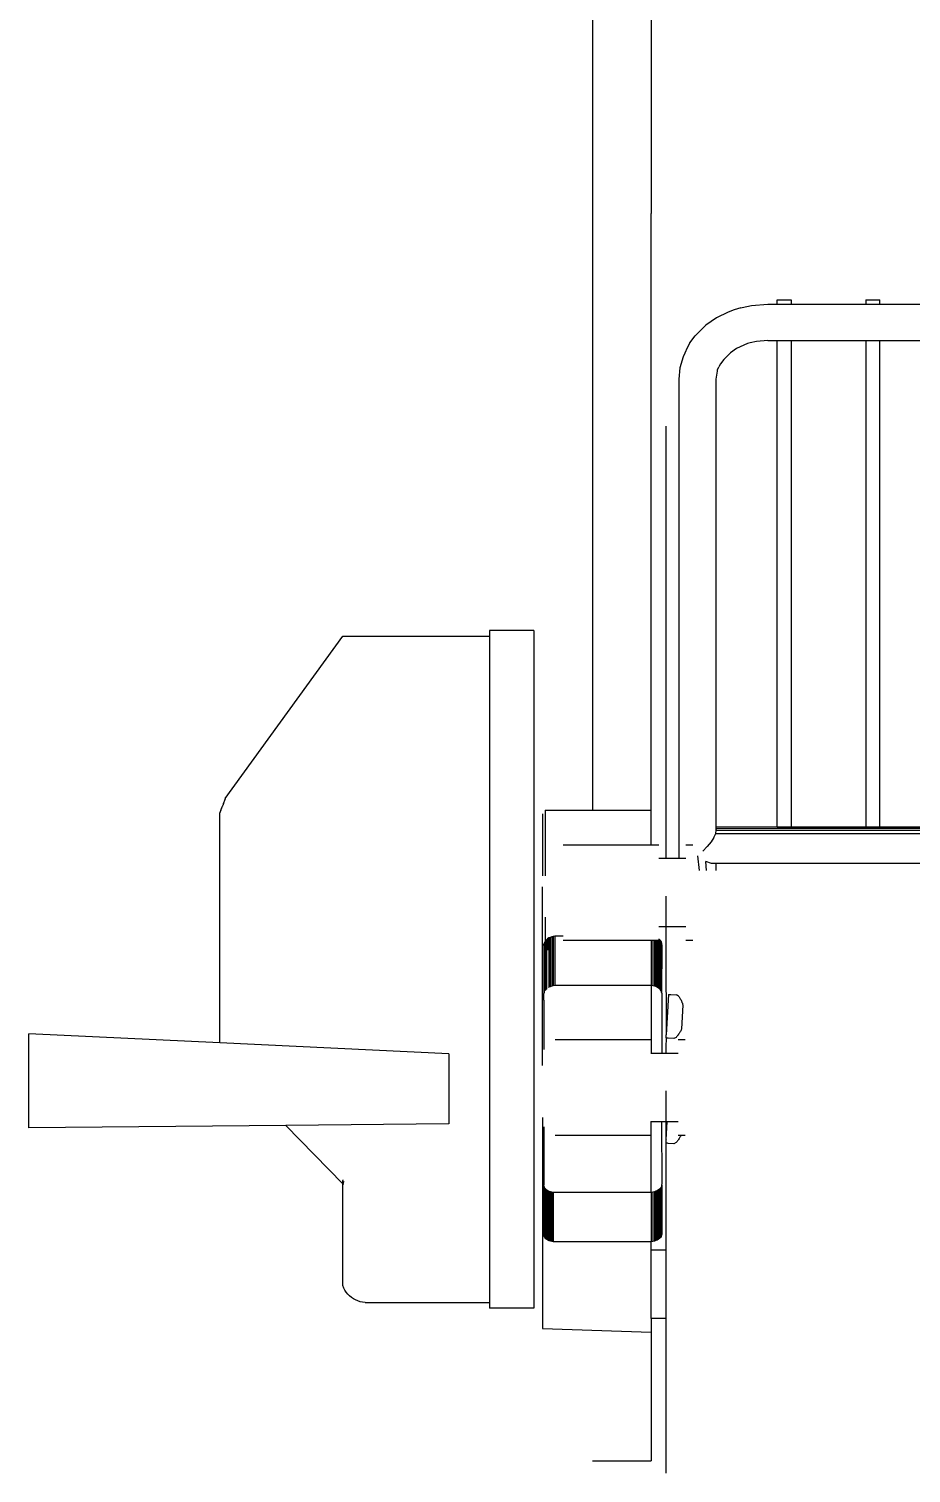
# Model space of a CAD drawing. Header units: inches. Extents: x 1315 to 2274, y 227 to 985.
# Drawn here: x 1314.9 to 1454.4, y 528.1 to 756.4 of the extents above; entities that cross this region are included whole.
import ezdxf

# ---------------------------------------------------------------- set-up
doc = ezdxf.new("R2010")
doc.units = ezdxf.units.IN
doc.header["$MEASUREMENT"] = 0
doc.layers.add('Edges', color=7, linetype='Continuous')

# ---------------------------------------------------------------- blocks, each defined once
blk = doc.blocks.new('Ruby5B-IRfr')
at = {"layer": 'Edges'}
for p, q in [((-20.203, 16.318), (-20.203, 0.795)), ((-19.703, 15.431), (-19.703, 5.874)), ((-19.703, 0.502), (-19.703, 5.874)), ((-18.996, 5.055), (-19.049, 5.035)), ((-18.941, 5.071), (-18.996, 5.055)), ((-18.941, 5.071), (-18.93, 5.074)), ((-18.93, 5.074), (-18.85, 5.091)), ((-18.85, 5.091), (-18.711, 5.102)), ((-18.711, 5.102), (-18.632, 5.101)), ((-18.632, 5.138), (-18.513, 5.138)), ((-18.632, 5.101), (-18.632, 5.138)), ((-18.632, 5.101), (-18.513, 5.101)), ((-18.513, 5.138), (-18.513, 5.101)), ((-18.513, 5.101), (-17.876, 5.101)), ((-17.876, 5.138), (-17.757, 5.138)), ((-17.876, 5.138), (-17.876, 5.101)), ((-17.876, 5.101), (-17.757, 5.101)), ((-17.757, 5.101), (-17.757, 5.138)), ((-17.757, 5.101), (-17.121, 5.101)), ((-19.329, 4.833), (-19.237, 4.924)), ((-19.148, 4.986), (-19.237, 4.924)), ((-19.049, 5.035), (-19.148, 4.986)), ((-19.374, 4.772), (-19.329, 4.833)), ((-19.418, 4.684), (-19.43, 4.653)), ((-19.398, 4.729), (-19.418, 4.684)), ((-19.374, 4.772), (-19.398, 4.729)), ((-19.085, 4.631), (-19.029, 4.687)), ((-18.976, 4.724), (-19.029, 4.687)), ((-18.915, 4.754), (-18.976, 4.724)), ((-18.883, 4.766), (-18.915, 4.754)), ((-18.861, 4.773), (-18.883, 4.766)), ((-18.806, 4.785), (-18.861, 4.773)), ((-18.711, 4.792), (-18.806, 4.785)), ((-18.711, 4.792), (-18.632, 4.792)), ((-18.632, 0.652), (-18.632, 4.792)), ((-18.632, 4.792), (-18.513, 4.792)), ((-18.513, 4.792), (-18.513, 0.652)), ((-18.513, 4.792), (-17.876, 4.792)), ((-17.876, 4.792), (-17.876, 0.652)), ((-17.876, 4.792), (-17.757, 4.792)), ((-17.757, 0.652), (-17.757, 4.792)), ((-17.757, 4.792), (-17.121, 4.792)), ((-19.458, 4.559), (-19.467, 4.463)), ((-19.43, 4.653), (-19.458, 4.559)), ((-19.139, 4.542), (-19.127, 4.568)), ((-19.112, 4.594), (-19.127, 4.568)), ((-19.085, 4.631), (-19.112, 4.594)), ((-19.467, 4.463), (-19.467, 0.386)), ((-19.149, 4.463), (-19.14, 4.533)), ((-19.149, 0.653), (-19.149, 4.463)), ((-19.14, 4.533), (-19.139, 4.542)), ((-19.578, 4.064), (-19.578, 0.386)), ((-23.328, 0.894), (-22.328, 2.276)), ((-22.328, 2.276), (-21.078, 2.276)), ((-20.703, 2.325), (-21.078, 2.325)), ((-21.078, 2.325), (-21.078, -3.443)), ((-20.703, 2.325), (-20.703, -3.443)), ((-23.343, 0.853), (-23.337, 0.866)), ((-23.337, 0.866), (-23.336, 0.871)), ((-23.336, 0.871), (-23.328, 0.889)), ((-23.328, 0.894), (-23.328, 0.889)), ((-23.375, 0.766), (-23.373, 0.771)), ((-23.375, -1.185), (-23.375, 0.766)), ((-23.373, 0.771), (-23.37, 0.783)), ((-23.37, 0.783), (-23.364, 0.795)), ((-23.37, 0.783), (-23.367, 0.792)), ((-23.367, 0.792), (-23.364, 0.802)), ((-23.364, 0.796), (-23.367, 0.792)), ((-23.364, 0.802), (-23.36, 0.811)), ((-23.36, 0.806), (-23.351, 0.829)), ((-23.36, 0.811), (-23.351, 0.829)), ((-23.36, 0.805), (-23.36, 0.806)), ((-23.35, 0.833), (-23.351, 0.829)), ((-23.35, 0.833), (-23.349, 0.835)), ((-23.349, 0.835), (-23.347, 0.841)), ((-23.346, 0.843), (-23.347, 0.841)), ((-23.343, 0.852), (-23.346, 0.843)), ((-23.343, 0.852), (-23.343, 0.853)), ((-20.628, 0.764), (-20.628, 0.238)), ((-20.606, 0.795), (-20.606, 0.238)), ((-20.606, 0.795), (-19.703, 0.795)), ((-19.149, 0.653), (-19.154, 0.653)), ((-19.154, 0.644), (-19.153, 0.642)), ((-19.154, 0.598), (-19.149, 0.626)), ((-19.153, 0.642), (-19.149, 0.626)), ((-19.153, 0.642), (-19.149, 0.642)), ((-19.149, 0.642), (-19.149, 0.653)), ((-18.632, 0.652), (-19.149, 0.653)), ((-19.149, 0.626), (-19.149, 0.642)), ((-19.149, 0.642), (-16.449, 0.641)), ((-19.149, 0.626), (-16.449, 0.626)), ((-18.513, 0.652), (-18.632, 0.652)), ((-17.876, 0.652), (-18.513, 0.652)), ((-17.757, 0.652), (-17.876, 0.652)), ((-17.121, 0.652), (-17.757, 0.652)), ((-20.453, 0.502), (-19.703, 0.502)), ((-19.703, 0.502), (-19.639, 0.502)), ((-19.407, 0.502), (-19.349, 0.502)), ((-19.194, 0.526), (-19.226, 0.486)), ((-19.17, 0.564), (-19.194, 0.526)), ((-19.17, 0.564), (-19.154, 0.598)), ((-19.154, 0.598), (-16.449, 0.598)), ((-19.639, 0.386), (-19.578, 0.386)), ((-19.578, 0.386), (-19.467, 0.386)), ((-19.467, 0.386), (-19.407, 0.386)), ((-19.308, 0.406), (-19.294, 0.281)), ((-19.264, 0.446), (-19.226, 0.486)), ((-19.191, 0.341), (-19.239, 0.36)), ((-19.231, 0.281), (-19.239, 0.36)), ((-19.149, 0.341), (-19.191, 0.341)), ((-19.149, 0.281), (-19.149, 0.341)), ((-16.914, 0.341), (-19.149, 0.341)), ((-20.628, -1.378), (-20.628, 0.144)), ((-19.578, 0.065), (-19.578, -0.195)), ((-20.606, -0.116), (-20.606, -0.321)), ((-19.639, -0.195), (-19.578, -0.195)), ((-19.578, -0.195), (-19.407, -0.195)), ((-19.578, -0.195), (-19.578, -0.394)), ((-20.618, -0.355), (-20.617, -0.345)), ((-20.618, -0.355), (-20.617, -0.765)), ((-20.614, -0.335), (-20.617, -0.345)), ((-20.609, -0.325), (-20.614, -0.335)), ((-20.614, -0.335), (-20.613, -0.752)), ((-20.606, -0.321), (-20.609, -0.325)), ((-20.609, -0.325), (-20.609, -0.468)), ((-20.603, -0.316), (-20.606, -0.321)), ((-20.595, -0.307), (-20.603, -0.316)), ((-20.603, -0.316), (-20.603, -0.736)), ((-20.585, -0.299), (-20.595, -0.307)), ((-20.595, -0.307), (-20.595, -0.727)), ((-20.575, -0.292), (-20.585, -0.299)), ((-20.585, -0.299), (-20.585, -0.397)), ((-20.563, -0.287), (-20.575, -0.292)), ((-20.575, -0.292), (-20.575, -0.712)), ((-20.55, -0.282), (-20.563, -0.287)), ((-20.563, -0.287), (-20.563, -0.707)), ((-20.536, -0.279), (-20.55, -0.282)), ((-20.55, -0.282), (-20.55, -0.702)), ((-20.522, -0.277), (-20.536, -0.279)), ((-20.536, -0.279), (-20.536, -0.699)), ((-20.508, -0.276), (-20.522, -0.277)), ((-20.522, -0.277), (-20.522, -0.697)), ((-20.453, -0.276), (-20.508, -0.276)), ((-20.453, -0.311), (-19.703, -0.311)), ((-19.703, -0.311), (-19.703, -0.697)), ((-19.703, -0.311), (-19.69, -0.311)), ((-19.69, -0.311), (-19.69, -0.699)), ((-19.69, -0.311), (-19.676, -0.311)), ((-19.676, -0.311), (-19.676, -0.702)), ((-19.676, -0.311), (-19.664, -0.311)), ((-19.664, -0.311), (-19.664, -0.706)), ((-19.664, -0.311), (-19.652, -0.311)), ((-19.652, -0.311), (-19.652, -0.712)), ((-19.652, -0.311), (-19.642, -0.311)), ((-19.642, -0.311), (-19.642, -0.718)), ((-19.642, -0.311), (-19.639, -0.311)), ((-19.633, -0.306), (-19.639, -0.301)), ((-19.633, -0.306), (-19.633, -0.726)), ((-19.625, -0.314), (-19.633, -0.306)), ((-19.619, -0.323), (-19.625, -0.314)), ((-19.625, -0.314), (-19.625, -0.734)), ((-19.615, -0.333), (-19.619, -0.323)), ((-19.619, -0.323), (-19.619, -0.743)), ((-19.615, -0.333), (-19.615, -0.753)), ((-19.612, -0.343), (-19.615, -0.333)), ((-19.611, -0.353), (-19.612, -0.343)), ((-19.612, -0.763), (-19.611, -0.353)), ((-19.407, -0.311), (-19.349, -0.311)), ((-19.578, -0.394), (-19.576, -1.117)), ((-20.603, -0.736), (-20.606, -0.741)), ((-20.601, -0.733), (-20.603, -0.736)), ((-20.595, -0.727), (-20.597, -0.729)), ((-20.591, -0.724), (-20.595, -0.727)), ((-20.575, -0.712), (-20.578, -0.714)), ((-20.563, -0.707), (-20.575, -0.712)), ((-20.55, -0.702), (-20.563, -0.707)), ((-20.536, -0.699), (-20.55, -0.702)), ((-20.522, -0.697), (-20.536, -0.699)), ((-19.703, -0.697), (-20.522, -0.697)), ((-19.69, -0.699), (-19.703, -0.697)), ((-19.703, -0.697), (-19.703, -1.273)), ((-19.676, -0.702), (-19.69, -0.699)), ((-19.664, -0.706), (-19.676, -0.702)), ((-19.652, -0.712), (-19.664, -0.706)), ((-19.642, -0.718), (-19.652, -0.712)), ((-19.633, -0.726), (-19.642, -0.718)), ((-19.625, -0.734), (-19.633, -0.726)), ((-19.619, -0.743), (-19.625, -0.734)), ((-20.618, -0.821), (-20.617, -0.765)), ((-20.618, -0.821), (-20.618, -1.241)), ((-20.614, -0.755), (-20.617, -0.765)), ((-20.613, -0.752), (-20.614, -0.755)), ((-19.615, -0.753), (-19.619, -0.743)), ((-19.612, -0.763), (-19.615, -0.753)), ((-19.612, -0.763), (-19.612, -1.273)), ((-19.555, -0.774), (-19.576, -1.117)), ((-19.555, -0.774), (-19.551, -0.773)), ((-19.551, -0.773), (-19.546, -0.772)), ((-19.546, -0.772), (-19.542, -0.772)), ((-19.542, -0.772), (-19.537, -0.772)), ((-19.537, -0.772), (-19.489, -0.775)), ((-19.47, -0.786), (-19.489, -0.775)), ((-19.47, -0.786), (-19.466, -0.792)), ((-19.466, -0.792), (-19.463, -0.798)), ((-19.463, -0.798), (-19.459, -0.804)), ((-19.459, -0.804), (-19.456, -0.81)), ((-19.456, -0.81), (-19.452, -0.816)), ((-19.452, -0.816), (-19.449, -0.822)), ((-19.449, -0.822), (-19.446, -0.829)), ((-19.446, -0.829), (-19.443, -0.835)), ((-19.443, -0.835), (-19.441, -0.842)), ((-19.441, -0.842), (-19.438, -0.848)), ((-19.438, -0.848), (-19.436, -0.855)), ((-19.436, -0.855), (-19.433, -0.862)), ((-19.433, -0.862), (-19.446, -1.069)), ((-19.466, -1.106), (-19.47, -1.112)), ((-19.462, -1.1), (-19.466, -1.106)), ((-19.459, -1.094), (-19.462, -1.1)), ((-19.455, -1.088), (-19.459, -1.094)), ((-19.452, -1.082), (-19.455, -1.088)), ((-19.449, -1.075), (-19.452, -1.082)), ((-19.446, -1.069), (-19.449, -1.075)), ((-23.375, -1.185), (-25, -1.107)), ((-25, -1.907), (-25, -1.107)), ((-21.424, -1.279), (-23.375, -1.185)), ((-20.519, -1.157), (-19.706, -1.157)), ((-19.577, -1.141), (-19.578, -1.22)), ((-19.578, -1.22), (-19.578, -1.273)), ((-19.577, -1.141), (-19.576, -1.117)), ((-19.573, -1.143), (-19.577, -1.141)), ((-19.568, -1.144), (-19.573, -1.143)), ((-19.564, -1.145), (-19.568, -1.144)), ((-19.559, -1.145), (-19.564, -1.145)), ((-19.511, -1.148), (-19.559, -1.145)), ((-19.491, -1.14), (-19.511, -1.148)), ((-19.487, -1.134), (-19.491, -1.14)), ((-19.482, -1.129), (-19.487, -1.134)), ((-19.478, -1.123), (-19.482, -1.129)), ((-19.474, -1.118), (-19.478, -1.123)), ((-19.47, -1.112), (-19.474, -1.118)), ((-19.473, -1.157), (-19.415, -1.157)), ((-21.424, -1.279), (-21.424, -1.875)), ((-19.706, -1.273), (-19.703, -1.273)), ((-19.703, -1.273), (-19.612, -1.273)), ((-19.612, -1.273), (-19.578, -1.273)), ((-19.578, -1.273), (-19.473, -1.273)), ((-19.578, -1.594), (-19.578, -1.854)), ((-20.628, -1.819), (-20.628, -3.617)), ((-22.812, -1.887), (-25, -1.907)), ((-21.424, -1.875), (-22.812, -1.887)), ((-22.812, -1.887), (-22.328, -2.385)), ((-20.618, -1.898), (-20.618, -2.392)), ((-19.706, -1.854), (-19.703, -1.854)), ((-19.703, -2.458), (-19.703, -1.854)), ((-19.703, -1.854), (-19.612, -1.854)), ((-19.611, -2.383), (-19.612, -1.854)), ((-19.612, -1.854), (-19.578, -1.854)), ((-19.578, -1.854), (-19.566, -1.854)), ((-19.578, -1.854), (-19.578, -2.003)), ((-19.576, -2.011), (-19.566, -1.854)), ((-19.566, -1.854), (-19.473, -1.854)), ((-20.519, -1.97), (-19.706, -1.97)), ((-19.578, -2.003), (-19.576, -2.011)), ((-19.577, -2.036), (-19.578, -2.041)), ((-19.578, -2.041), (-19.578, -2.948)), ((-19.577, -2.036), (-19.576, -2.011)), ((-19.573, -2.037), (-19.577, -2.036)), ((-19.568, -2.039), (-19.573, -2.037)), ((-19.564, -2.039), (-19.568, -2.039)), ((-19.559, -2.04), (-19.564, -2.039)), ((-19.511, -2.043), (-19.559, -2.04)), ((-19.491, -2.034), (-19.511, -2.043)), ((-19.487, -2.029), (-19.491, -2.034)), ((-19.482, -2.023), (-19.487, -2.029)), ((-19.478, -2.018), (-19.482, -2.023)), ((-19.474, -2.012), (-19.478, -2.018)), ((-19.47, -2.006), (-19.474, -2.012)), ((-19.473, -1.97), (-19.449, -1.97)), ((-19.466, -2), (-19.47, -2.006)), ((-19.462, -1.994), (-19.466, -2)), ((-19.459, -1.988), (-19.462, -1.994)), ((-19.455, -1.982), (-19.459, -1.988)), ((-19.452, -1.976), (-19.455, -1.982)), ((-19.449, -1.97), (-19.452, -1.976)), ((-19.449, -1.97), (-19.415, -1.97)), ((-22.327, -2.351), (-22.328, -2.355)), ((-22.328, -2.384), (-22.328, -2.355)), ((-22.327, -2.383), (-22.328, -2.384)), ((-22.328, -2.384), (-22.328, -2.385)), ((-22.328, -2.385), (-22.32, -2.385)), ((-22.328, -3.251), (-22.328, -2.385)), ((-22.32, -2.366), (-22.327, -2.383)), ((-20.617, -2.401), (-20.618, -2.392)), ((-20.615, -2.409), (-20.617, -2.401)), ((-20.617, -2.401), (-20.617, -2.821)), ((-20.611, -2.418), (-20.615, -2.409)), ((-20.615, -2.409), (-20.615, -2.829)), ((-20.605, -2.425), (-20.611, -2.418)), ((-20.611, -2.418), (-20.611, -2.838)), ((-20.599, -2.433), (-20.605, -2.425)), ((-20.605, -2.425), (-20.605, -2.845)), ((-20.599, -2.433), (-20.599, -2.853)), ((-20.591, -2.439), (-20.599, -2.433)), ((-20.591, -2.439), (-20.591, -2.859)), ((-20.582, -2.445), (-20.591, -2.439)), ((-20.582, -2.445), (-20.582, -2.865)), ((-20.572, -2.449), (-20.582, -2.445)), ((-20.572, -2.449), (-20.572, -2.869)), ((-20.561, -2.453), (-20.572, -2.449)), ((-20.561, -2.453), (-20.561, -2.873)), ((-20.55, -2.456), (-20.561, -2.453)), ((-20.55, -2.456), (-20.55, -2.876)), ((-20.538, -2.458), (-20.55, -2.456)), ((-20.527, -2.458), (-20.538, -2.458)), ((-20.538, -2.458), (-20.538, -2.878)), ((-19.703, -2.458), (-19.715, -2.458)), ((-19.688, -2.456), (-19.703, -2.458)), ((-19.703, -2.458), (-19.703, -2.878)), ((-19.675, -2.453), (-19.688, -2.456)), ((-19.688, -2.456), (-19.688, -2.876)), ((-19.663, -2.448), (-19.675, -2.453)), ((-19.675, -2.453), (-19.675, -2.873)), ((-19.652, -2.443), (-19.663, -2.448)), ((-19.663, -2.448), (-19.663, -2.868)), ((-19.642, -2.436), (-19.652, -2.443)), ((-19.652, -2.443), (-19.652, -2.863)), ((-19.633, -2.429), (-19.642, -2.436)), ((-19.642, -2.436), (-19.642, -2.856)), ((-19.625, -2.42), (-19.633, -2.429)), ((-19.633, -2.429), (-19.633, -2.849)), ((-19.619, -2.412), (-19.625, -2.42)), ((-19.625, -2.42), (-19.625, -2.84)), ((-19.614, -2.402), (-19.619, -2.412)), ((-19.619, -2.412), (-19.619, -2.832)), ((-19.612, -2.393), (-19.614, -2.402)), ((-19.614, -2.402), (-19.614, -2.822)), ((-19.612, -2.393), (-19.611, -2.383)), ((-19.612, -2.393), (-19.612, -2.813)), ((-19.715, -2.458), (-20.527, -2.458)), ((-20.615, -2.829), (-20.617, -2.821)), ((-19.614, -2.822), (-19.619, -2.832)), ((-19.612, -2.813), (-19.614, -2.822)), ((-20.611, -2.838), (-20.615, -2.829)), ((-20.605, -2.845), (-20.611, -2.838)), ((-20.599, -2.853), (-20.605, -2.845)), ((-20.591, -2.859), (-20.599, -2.853)), ((-20.582, -2.865), (-20.591, -2.859)), ((-20.572, -2.869), (-20.582, -2.865)), ((-20.561, -2.873), (-20.572, -2.869)), ((-20.55, -2.876), (-20.561, -2.873)), ((-20.538, -2.878), (-20.55, -2.876)), ((-19.703, -2.878), (-20.538, -2.878)), ((-19.688, -2.876), (-19.703, -2.878)), ((-19.703, -2.948), (-19.703, -2.878)), ((-19.578, -2.948), (-19.703, -2.948)), ((-19.703, -3.531), (-19.703, -2.948)), ((-19.675, -2.873), (-19.688, -2.876)), ((-19.663, -2.868), (-19.675, -2.873)), ((-19.652, -2.863), (-19.663, -2.868)), ((-19.642, -2.856), (-19.652, -2.863)), ((-19.633, -2.849), (-19.642, -2.856)), ((-19.625, -2.84), (-19.633, -2.849)), ((-19.619, -2.832), (-19.625, -2.84)), ((-19.578, -2.948), (-19.578, -3.531)), ((-22.32, -3.271), (-22.328, -3.251)), ((-22.31, -3.289), (-22.32, -3.271)), ((-22.298, -3.307), (-22.31, -3.289)), ((-22.285, -3.323), (-22.298, -3.307)), ((-22.27, -3.338), (-22.285, -3.323)), ((-22.254, -3.351), (-22.27, -3.338)), ((-22.237, -3.363), (-22.254, -3.351)), ((-22.219, -3.373), (-22.237, -3.363)), ((-22.2, -3.381), (-22.219, -3.373)), ((-22.18, -3.388), (-22.2, -3.381)), ((-22.159, -3.392), (-22.18, -3.388)), ((-22.138, -3.394), (-22.159, -3.392)), ((-22.138, -3.394), (-21.078, -3.394)), ((-20.703, -3.443), (-21.078, -3.443)), ((-19.578, -3.531), (-19.703, -3.531)), ((-19.703, -3.531), (-19.703, -4.741)), ((-19.578, -3.531), (-19.578, -4.846)), ((-20.628, -3.617), (-19.703, -3.648)), ((-20.203, -4.741), (-19.703, -4.741))]:
    blk.add_line(p, q, dxfattribs=at)

msp = doc.modelspace()

# ---------------------------------------------------------------- block references
at = {"xscale": 18.57142857142857, "yscale": 18.57142857142857, "zscale": 18.57142857142857}
msp.add_blockref('Ruby5B-IRfr', (1779.22, 618.1), dxfattribs=at)

doc.saveas('drawing.dxf')
